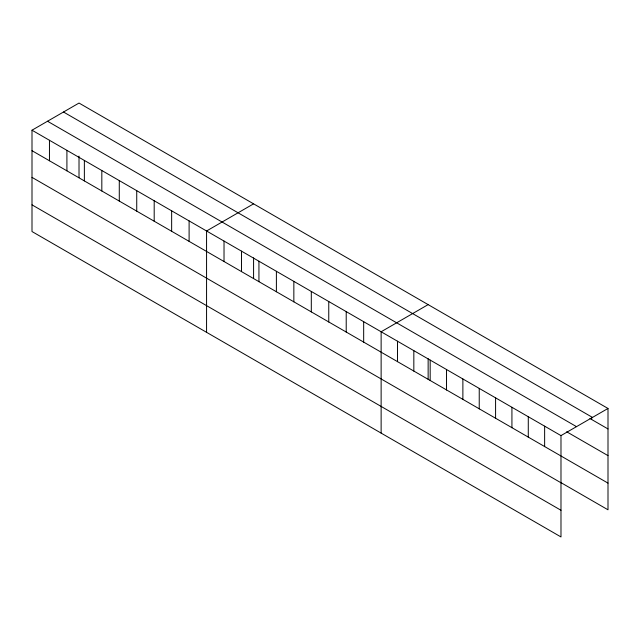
<?xml version="1.0" encoding="UTF-8"?>
<svg xmlns="http://www.w3.org/2000/svg" width="640" height="640" viewBox="0 0 640 640"><rect width="100%" height="100%" fill="white"/><g stroke="black" fill="none" stroke-linecap="round" stroke-linejoin="round"><path stroke-width="0.96" d="M32 130.2L560.984 435.608L560.984 536.944L32 231.536L32 130.2L79.016 103.056L608 408.464L608 509.8L560.672 482.472M253.584 203.84L206.568 230.984L206.568 332.32M428.144 304.624L381.128 331.768L381.128 433.104M560.984 435.608L608 408.464M63.504 112.016L592.488 417.416M589.928 418.512L608 428.944M47.512 121.24L576.496 426.648M566.696 431.784L608 455.632M32 150.688L608 483.12M32 177.368L560.984 482.776M32 204.856L560.984 510.264M591.648 417.552L591.648 419.504M544.632 426.168L544.632 446.656M528.28 416.728L528.28 437.216M511.928 407.288L511.928 427.776M495.584 397.848L495.584 418.336M479.232 388.408L479.232 408.896M462.88 378.968L462.88 399.456M446.528 369.528L446.528 390.016M430.176 360.088L430.176 380.576M428.144 358.664L428.144 379.28M413.832 350.648L413.832 371.136M397.48 341.208L397.48 361.696M363.672 321.688L363.672 342.176M346.216 311.608L346.216 332.096M328.76 301.536L328.76 322.016M311.304 291.456L311.304 311.944M293.848 281.376L293.848 301.864M276.392 271.296L276.392 291.784M258.936 261.216L258.936 281.704M253.584 257.88L253.584 278.496M241.48 251.144L241.48 271.624M224.024 241.064L224.024 261.552M189.104 220.904L189.104 241.392M171.648 210.824L171.648 231.312M154.192 200.752L154.192 221.232M136.736 190.672L136.736 211.16M119.28 180.592L119.28 201.08M101.824 170.512L101.824 191M84.368 160.432L84.368 180.92M79.016 156.112L79.016 177.712M66.912 150.36L66.912 170.84M49.456 140.28L49.456 160.768"/></g></svg>
